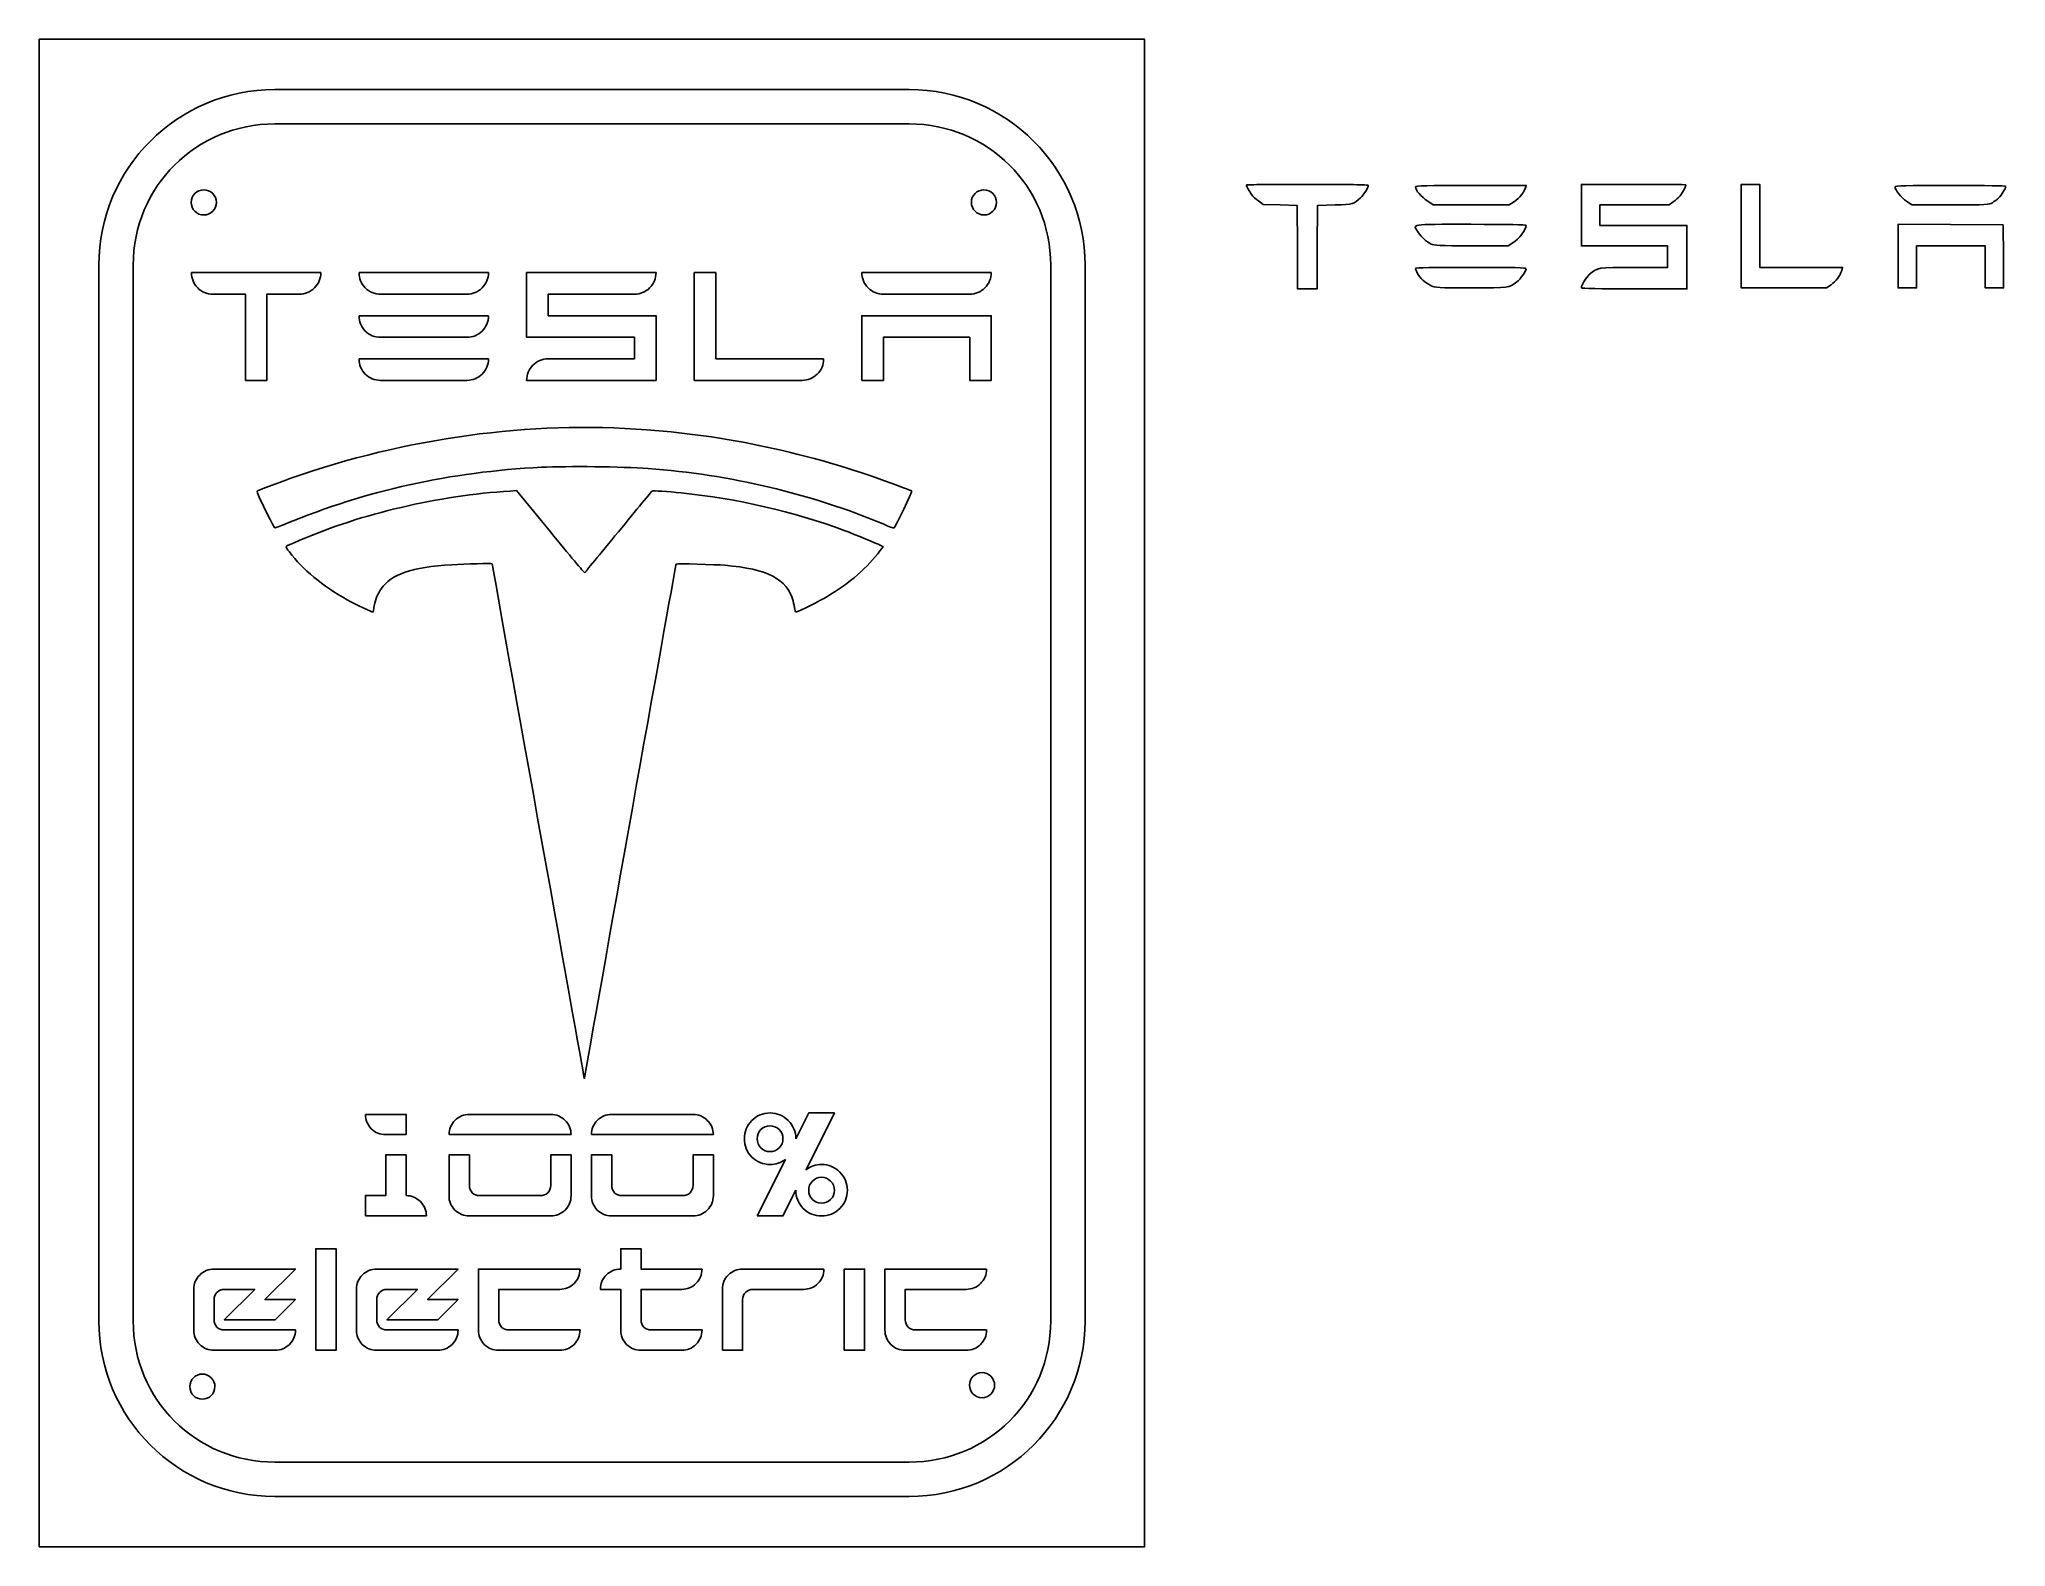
# Model space of a CAD drawing. Extents: x 0 to 391, y -3 to 297.
import ezdxf

# ---------------------------------------------------------------- set-up
doc = ezdxf.new("R2010")
doc.units = 0
doc.layers.add('Ebene_1', color=7, linetype='CONTINUOUS')

msp = doc.modelspace()

# ---------------------------------------------------------------- linework, layer by layer
at = {"layer": 'Ebene_1', "color": 7}
for points in [[(0, 296.59998), (219.6, 296.59998), (219.6, -3), (0, -3)], [(46.76076, 279.77993)], [(35.17799, 264.18628)], [(190.178, 264.18628)], [(369.30173, 253.51681), (369.30173, 259.83009), (379.73598, 259.77729), (390.17014, 259.72449), (390.22414, 253.46397), (390.27814, 247.20345), (388.44286, 247.20345), (386.60755, 247.20345), (386.60755, 251.37714), (386.60755, 255.55082), (379.78718, 255.55082), (372.96675, 255.55082), (372.96675, 251.37714), (372.96675, 247.20347), (371.13443, 247.20347), (369.30206, 247.20347)], [(276.56461, 247.60707)], [(306.39117, 247.20578)], [(163.41734, 228.812943), (163.41734, 241.66858), (189.12861, 241.66858), (189.12861, 228.812943), (184.8434, 228.812943), (184.8434, 237.383368), (167.70255, 237.383368), (167.70255, 228.812943)], [(167.63201, 200.26592)], [(145.192292, 75.52953)], [(155.42579, 65.29604)], [(54.926163, 36.03269), (54.926163, 56.22668), (58.96496, 56.22668), (58.96496, 36.03269)], [(159.934895, 36.03269), (159.934895, 52.18788), (163.973692, 52.18788), (163.973692, 36.03269)], [(34.88632, 28.80831)], [(189.80001, 29.09999)]]:
    msp.add_lwpolyline(points, close=True, dxfattribs=at)
for points in [[(172.83925, 286.59998), (46.76076, 286.59998)], [(46.76076, 279.77993), (172.83925, 279.77993)], [(284.41673, 267.56296), (295.4245, 267.56296), (295.28864, 267.10488)], [(316.86814, 251.27544), (323.49307, 251.27544), (323.49307, 253.41316), (323.49307, 255.55092), (314.94208, 255.55092), (306.39117, 255.55092), (306.39117, 261.65872), (306.39117, 267.76656), (316.77445, 267.76656)], [(338.15186, 257.48505), (338.15186, 267.76657), (339.98417, 267.76657), (341.81655, 267.76657), (341.81655, 259.52099), (341.81655, 251.27544), (350.04787, 251.27544), (358.27924, 251.27544), (358.09424, 250.6304)], [(249.94697, 255.29641), (249.89377, 263.59289), (246.53444, 263.69473), (243.17515, 263.79657), (242.2353, 264.4732)], [(257.44718, 263.69477), (253.96566, 263.59294), (253.91236, 255.29645), (253.85916, 247), (251.92958, 247), (250, 247), (249.94697, 255.29641)], [(293.06447, 264.38243), (292.04321, 263.69467), (284.47705, 263.69467), (276.91089, 263.69467), (275.8496, 264.40889)], [(324.64048, 264.27517), (323.83914, 263.69471), (316.94749, 263.69471), (310.05586, 263.69471), (310.05586, 261.65878), (310.05586, 259.62284), (318.70861, 259.62284), (327.36135, 259.62284), (327.36135, 253.31137), (327.36135, 246.99997), (316.87626, 246.99997)], [(379.68234, 263.69535), (372.04482, 263.69535), (370.96485, 264.42264), (370.96485, 264.42189)], [(276.56461, 255.89537), (276.56461, 255.89551)], [(292.78558, 256.14027), (291.85625, 255.55091), (284.51584, 255.55891)], [(355.98713, 247.82864), (355.07857, 247.20353), (346.61521, 247.20353), (338.15186, 247.20353), (338.15186, 257.48505)], [(11.82552, 251.71192), (11.82552, 41.86601)], [(18.65482, 41.86601), (18.65482, 251.71192)], [(30.22607, 250.239005), (55.937346, 250.239005)], [(63.523888, 250.239005), (89.235163, 250.239005)], [(101.10692, 233.098155), (118.24777, 233.098155), (118.24777, 237.383368), (96.821705, 237.383368), (96.821705, 250.239005), (122.53298, 250.239005)], [(130.11952, 228.812943), (130.11952, 250.239005), (134.40473, 250.239005), (134.40473, 233.098155), (155.83079, 233.098155)], [(163.41734, 250.239005), (189.12861, 250.239005)], [(200.94522, 251.71192), (200.94522, 41.86601)], [(207.77447, 41.86601), (207.77447, 251.71192)], [(40.939102, 228.812943), (40.939102, 245.953793), (34.511283, 245.953793)], [(51.652133, 245.953793), (45.224314, 245.953793), (45.224314, 228.812943), (40.939102, 228.812943)], [(84.94995, 245.953793), (67.8091, 245.953793)], [(118.24777, 245.953793), (101.10692, 245.953793), (101.10692, 241.66858), (122.53298, 241.66858), (122.53298, 228.812943), (96.821705, 228.812943)], [(184.8434, 245.953793), (167.70255, 245.953793)], [(63.523888, 241.66858), (89.235163, 241.66858)], [(84.94995, 237.383368), (67.8091, 237.383368)], [(63.523888, 233.098155), (89.235163, 233.098155)], [(84.94995, 228.812943), (67.8091, 228.812943)], [(151.54558, 228.812943), (130.11952, 228.812943)], [(93.54534, 206.8145), (94.79999, 206.8917), (101.53465, 198.68531)], [(167.1629, 195.99294), (167.63137, 195.75393), (167.02706, 194.92309)], [(108.38331, 90.60323), (108.28861, 90.06552), (108.20934, 90.48378)], [(64.785793, 82.93169), (72.863388, 82.93169), (72.863388, 78.8929), (68.824591, 78.8929)], [(85.454506, 82.93169), (101.609696, 82.93169)], [(113.726088, 82.93169), (129.881277, 82.93169)], [(150.309042, 78.08791), (152.867416, 83.20466), (157.984166, 83.20466), (152.347746, 71.93182), (152.347746, 71.93182)], [(105.648493, 78.8929), (81.415709, 78.8929)], [(133.920075, 78.8929), (109.68729, 78.8929)], [(64.785793, 62.73771), (64.785793, 66.7765), (68.824591, 66.7765), (68.824591, 74.8541), (72.863388, 74.8541), (72.863388, 66.7765)], [(81.415709, 66.7765), (81.415709, 74.8541), (85.454506, 74.8541), (85.454506, 68.7959)], [(101.609696, 68.7959), (101.609696, 74.8541), (105.648493, 74.8541), (105.648493, 66.7765)], [(109.68729, 66.7765), (109.68729, 74.8541), (113.726088, 74.8541), (113.726088, 68.7959)], [(129.881277, 68.7959), (129.881277, 74.8541), (133.920075, 74.8541), (133.920075, 66.7765)], [(142.633916, 62.73766), (148.230361, 73.97053)], [(87.473905, 66.7765), (99.590297, 66.7765)], [(115.745486, 66.7765), (127.861879, 66.7765)], [(150.309042, 67.8544), (147.750666, 62.73766), (142.633916, 62.73766)], [(76.902186, 62.73771), (64.785793, 62.73771)], [(101.609696, 62.73771), (85.454506, 62.73771)], [(129.881277, 62.73771), (113.726088, 62.73771)], [(115.508123, 52.18788), (115.508123, 56.22668), (119.546921, 56.22668), (119.546921, 52.18788), (131.663313, 52.18788)], [(34.732176, 52.18788), (50.887365, 52.18788), (44.829169, 46.12968), (50.887365, 46.12968), (46.848568, 42.09089), (36.751575, 42.09089), (42.809771, 48.14908), (36.751575, 48.14908)], [(67.042555, 52.18788), (83.197744, 52.18788), (77.139548, 46.12968), (83.197744, 46.12968), (79.158947, 42.09089), (69.061954, 42.09089), (75.12015, 48.14908), (69.061954, 48.14908)], [(87.236542, 40.07149), (87.236542, 52.18788), (107.430529, 52.18788)], [(139.740904, 52.18788), (155.896093, 52.18788)], [(168.012486, 40.07149), (168.012486, 52.18788), (188.20647, 52.18788)], [(30.693378, 40.07149), (30.693378, 48.14908)], [(63.003757, 40.07149), (63.003757, 48.14908)], [(103.391731, 48.14908), (91.275339, 48.14908), (91.275339, 42.09089)], [(115.508123, 40.07149), (115.508123, 48.14908), (111.469326, 48.14908)], [(127.624516, 48.14908), (119.546921, 48.14908), (119.546921, 42.09089)], [(135.702106, 36.03269), (135.702106, 48.14908)], [(151.857296, 48.14908), (141.760303, 48.14908)], [(184.16768, 48.14908), (172.05128, 48.14908), (172.05128, 42.09089)], [(34.732176, 46.12968), (34.732176, 42.09089)], [(67.042555, 46.12968), (67.042555, 42.09089)], [(139.740904, 46.12968), (139.740904, 36.03269), (135.702106, 36.03269)], [(36.751575, 40.07149), (50.887365, 40.07149)], [(69.061954, 40.07149), (83.197744, 40.07149)], [(93.294738, 40.07149), (107.430529, 40.07149)], [(121.566319, 40.07149), (131.663313, 40.07149)], [(174.07068, 40.07149), (188.20647, 40.07149)], [(46.848568, 36.03269), (34.732176, 36.03269)], [(79.158947, 36.03269), (67.042555, 36.03269)], [(103.391731, 36.03269), (91.275339, 36.03269)], [(127.624516, 36.03269), (119.546921, 36.03269)], [(184.16768, 36.03269), (172.05128, 36.03269)], [(172.83925, 13.798), (46.76076, 13.798)], [(46.76076, 6.97794), (172.83925, 6.97794)]]:
    msp.add_lwpolyline(points, dxfattribs=at)
for points in [[(46.76076, 286.59998), (27.46618, 286.59998), (11.82552, 270.98044), (11.82552, 251.71192)], [(207.77447, 251.71192), (207.77447, 270.98044), (192.13383, 286.59998), (172.83925, 286.59998)], [(18.65482, 251.71192), (18.65482, 267.32009), (31.13145, 279.77993), (46.76076, 279.77993)], [(172.83925, 279.77993), (188.46853, 279.77993), (200.94522, 267.32009), (200.94522, 251.71192)], [(30.17798, 264.18628), (30.177977, 264.849326), (30.441371, 265.485217), (30.910217, 265.95406)], [(30.910217, 265.95406), (31.379062, 266.422904), (32.014954, 266.686295), (32.678, 266.68629)], [(32.678, 266.68629), (33.341041, 266.686287), (33.976925, 266.422893), (34.445764, 265.95405)], [(34.445764, 265.95405), (34.914603, 265.485207), (35.177993, 264.849321), (35.17799, 264.18628)], [(185.17798, 264.18628), (185.177977, 264.849323), (185.441368, 265.48521), (185.91021, 265.954053)], [(185.91021, 265.954053), (186.379051, 266.422897), (187.014937, 266.68629), (187.67798, 266.68629)], [(187.67798, 266.68629), (188.341026, 266.686295), (188.976918, 266.422904), (189.445763, 265.95406)], [(189.445763, 265.95406), (189.914609, 265.485217), (190.178003, 264.849326), (190.178, 264.18628)], [(239.81587, 267.65472), (239.81587, 267.71632), (245.26706, 267.76666), (251.92971, 267.76666)], [(240.89259, 265.69477), (240.4746, 266.26011), (239.81587, 267.45926), (239.81587, 267.65472)], [(242.2353, 264.4732), (241.71838, 264.84535), (241.11416, 265.39505), (240.89259, 265.69477)], [(251.92971, 267.76666), (260.17926, 267.76666), (264.04356, 267.69916), (264.04356, 267.55495)], [(264.04356, 267.55495), (264.04356, 267.08439), (263.21755, 265.78976), (262.48294, 265.10894)], [(273.41612, 267.30846), (273.41112, 267.50901), (275.74234, 267.56296), (284.41673, 267.56296)], [(275.8496, 264.40889), (274.53803, 265.29152), (273.43607, 266.60452), (273.41612, 267.30846)], [(295.28864, 267.10488), (295.02845, 266.22779), (294.07907, 265.06569), (293.06447, 264.38243)], [(316.77445, 267.76656), (322.48529, 267.76656), (327.15778, 267.73186), (327.15778, 267.68966)], [(326.85992, 266.89987), (326.47706, 265.98357), (325.65215, 265.00804), (324.64048, 264.27517)], [(327.15778, 267.68966), (327.15778, 267.64726), (327.02369, 267.29194), (326.85992, 266.89987)], [(368.69094, 267.29735), (368.69094, 267.5124), (370.78173, 267.56288), (379.68506, 267.56288)], [(370.96485, 264.42189), (369.95234, 265.10375), (368.69094, 266.69885), (368.69094, 267.29735)], [(379.68506, 267.56288), (387.15952, 267.56288), (390.67913, 267.49508), (390.67913, 267.35119)], [(390.67913, 267.35119), (390.67913, 266.93334), (389.89091, 265.61838), (389.32352, 265.08962)], [(30.910224, 262.418512), (30.441379, 262.887352), (30.177983, 263.523237), (30.17798, 264.18628)], [(32.678, 261.68629), (32.014957, 261.686285), (31.379069, 261.949673), (30.910224, 262.418512)], [(35.17799, 264.18628), (35.177984, 262.805576), (34.058704, 261.686296), (32.678, 261.68629)], [(187.67798, 261.68629), (186.297272, 261.68629), (185.177986, 262.805572), (185.17798, 264.18628)], [(189.445756, 262.418512), (188.976911, 261.949673), (188.341023, 261.686285), (187.67798, 261.68629)], [(190.178, 264.18628), (190.177997, 263.523237), (189.914601, 262.887352), (189.445756, 262.418512)], [(262.48294, 265.10894), (261.02503, 263.75777), (261.19047, 263.80422), (257.44718, 263.69477)], [(388.03243, 264.1233), (387.34258, 263.70972), (387.07614, 263.6961), (379.68234, 263.69535)], [(389.32352, 265.08962), (389.00533, 264.79309), (388.42433, 264.35825), (388.03243, 264.1233)], [(274.02612, 258.15), (272.82128, 259.96893), (271.93882, 259.82638), (284.40299, 259.82638)], [(276.56461, 255.89551), (275.45566, 256.49162), (274.65156, 257.20571), (274.02612, 258.15)], [(284.40299, 259.82638), (291.94341, 259.82638), (295.39707, 259.75938), (295.39707, 259.61266)], [(295.39707, 259.61266), (295.39707, 258.80068), (293.9531, 256.88071), (292.78558, 256.14027)], [(284.51584, 255.55891), (278.16198, 255.56691), (277.0933, 255.61121), (276.56461, 255.89537)], [(31.464765, 247.192487), (30.638968, 248.040602), (30.22607, 249.056108), (30.22607, 250.239005)], [(55.937346, 250.239005), (55.937346, 249.033789), (55.513288, 248.018283), (54.665173, 247.192487)], [(64.762582, 247.192487), (63.936786, 248.040602), (63.523888, 249.056108), (63.523888, 250.239005)], [(89.235163, 250.239005), (89.235163, 249.033789), (88.811105, 248.018283), (87.96299, 247.192487)], [(122.53298, 250.239005), (122.53298, 249.033789), (122.108923, 248.018283), (121.26081, 247.192487)], [(164.65603, 247.192487), (163.830237, 248.040602), (163.41734, 249.056108), (163.41734, 250.239005)], [(189.12861, 250.239005), (189.12861, 249.033789), (188.704553, 248.018283), (187.85644, 247.192487)], [(273.40892, 251.06373), (273.40892, 251.20761), (276.92854, 251.27544), (284.40299, 251.27544)], [(273.81019, 250.06545), (273.58947, 250.49806), (273.40892, 250.9473), (273.40892, 251.06373)], [(276.56461, 247.60707), (275.35141, 248.20774), (274.26175, 249.18026), (273.81019, 250.06545)], [(284.40299, 251.27544), (293.30628, 251.27544), (295.39707, 251.22514), (295.39707, 251.00991)], [(295.39707, 251.00991), (295.39707, 250.5403), (294.23959, 248.90159), (293.53525, 248.37405)], [(307.94509, 249.84662), (309.58172, 251.28362), (309.53058, 251.27544), (316.86814, 251.27544)], [(358.09424, 250.6304), (357.80122, 249.60877), (356.97214, 248.50635), (355.98713, 247.82864)], [(34.511283, 245.953793), (33.306067, 245.953793), (32.290561, 246.366691), (31.464765, 247.192487)], [(54.665173, 247.192487), (53.817058, 246.366691), (52.812712, 245.953793), (51.652133, 245.953793)], [(67.8091, 245.953793), (66.603884, 245.953793), (65.588378, 246.366691), (64.762582, 247.192487)], [(87.96299, 247.192487), (87.114875, 246.366691), (86.110529, 245.953793), (84.94995, 245.953793)], [(121.26081, 247.192487), (120.412697, 246.366691), (119.40835, 245.953793), (118.24777, 245.953793)], [(167.70255, 245.953793), (166.497337, 245.953793), (165.48183, 246.366691), (164.65603, 247.192487)], [(187.85644, 247.192487), (187.008327, 246.366691), (186.00398, 245.953793), (184.8434, 245.953793)], [(284.46401, 247.20371), (277.81238, 247.20386), (277.32917, 247.22851), (276.56461, 247.60707)], [(293.53525, 248.37405), (291.93748, 247.1773), (292.14076, 247.20353), (284.46401, 247.20371)], [(306.39117, 247.20577), (306.39117, 247.72336), (307.31499, 249.29339), (307.94509, 249.84662)], [(316.87626, 246.99997), (309.94658, 246.99997), (306.39117, 247.06967), (306.39117, 247.20578)], [(64.762582, 238.622062), (63.936786, 239.470177), (63.523888, 240.485683), (63.523888, 241.66858)], [(67.8091, 237.383368), (66.603884, 237.383368), (65.588378, 237.796266), (64.762582, 238.622062)], [(87.96299, 238.622062), (87.114875, 237.796266), (86.110529, 237.383368), (84.94995, 237.383368)], [(89.235163, 241.66858), (89.235163, 240.463364), (88.811105, 239.447858), (87.96299, 238.622062)], [(64.762582, 230.051637), (63.936786, 230.899752), (63.523888, 231.915258), (63.523888, 233.098155)], [(89.235163, 233.098155), (89.235163, 231.892939), (88.811105, 230.877433), (87.96299, 230.051637)], [(96.821705, 228.812943), (96.821705, 229.99584), (97.234603, 231.000186), (98.060399, 231.825983)], [(98.060399, 231.825983), (98.908514, 232.674098), (99.924021, 233.098155), (101.10692, 233.098155)], [(155.83079, 233.098155), (155.83079, 231.892939), (155.406733, 230.877433), (154.55862, 230.051637)], [(67.8091, 228.812943), (66.603884, 228.812943), (65.588378, 229.225841), (64.762582, 230.051637)], [(87.96299, 230.051637), (87.114875, 229.225841), (86.110529, 228.812943), (84.94995, 228.812943)], [(154.55862, 230.051637), (153.710507, 229.225841), (152.70616, 228.812943), (151.54558, 228.812943)], [(49.98955, 209.3554), (72.94721, 217.42383), (97.46541, 220.76737), (120.67061, 218.99422)], [(120.67061, 218.99422), (138.02675, 217.66801), (154.38405, 214.00691), (171.03472, 207.72169)], [(99.7467, 211.53112), (81.62827, 210.63779), (64.95894, 206.94533), (48.93876, 200.2766)], [(120.96932, 211.28846), (115.77214, 211.66545), (104.975, 211.7889), (99.7467, 211.53112)], [(167.63201, 200.26592), (153.36033, 206.28494), (137.14597, 210.11506), (120.96932, 211.28846)], [(43.25895, 206.81267), (43.36277, 206.91645), (47.54065, 208.49475), (49.98955, 209.3554)], [(171.03472, 207.72169), (172.27441, 207.25375), (173.30998, 206.84959), (173.33603, 206.82354)], [(45.24375, 202.34862), (43.82074, 205.2198), (43.15759, 206.71131), (43.25895, 206.81267)], [(51.782, 197.04436), (63.83012, 202.28581), (79.49086, 205.94951), (93.54534, 206.8145)], [(115.04088, 198.71007), (118.66512, 203.12663), (121.68576, 206.77445), (121.75342, 206.81627)], [(121.75342, 206.81627), (121.89454, 206.90347), (124.9087, 206.70918), (127.54155, 206.44296)], [(127.54155, 206.44296), (138.64468, 205.32061), (149.79605, 202.75133), (159.92462, 198.98191)], [(173.33603, 206.82354), (173.47215, 206.68744), (170.14281, 199.73726), (169.80548, 199.45325)], [(46.77928, 199.49983), (46.69508, 199.53223), (46.00427, 200.81401), (45.24375, 202.34862)], [(48.93876, 200.2766), (47.83502, 199.81716), (46.86329, 199.46761), (46.77928, 199.49983)], [(169.80548, 199.45325), (169.76018, 199.41515), (168.78215, 199.78086), (167.63201, 200.26592)], [(48.97384, 195.74772), (48.97384, 195.79962), (49.17551, 195.92519), (49.42194, 196.02717)], [(49.68197, 194.71401), (49.29248, 195.23085), (48.97384, 195.696), (48.97384, 195.74772)], [(49.42194, 196.02717), (49.66843, 196.1293), (50.73041, 196.5869), (51.782, 197.04436)], [(101.53465, 198.68531), (105.23868, 194.17185), (108.3102, 190.52422), (108.36029, 190.57946)], [(108.36029, 190.57946), (108.41029, 190.63466), (111.41665, 194.29352), (115.04088, 198.71007)], [(159.92462, 198.98191), (162.31502, 198.09233), (166.16008, 196.50452), (167.1629, 195.99294)], [(61.19317, 185.18295), (56.22964, 187.96957), (52.33283, 191.196), (49.68197, 194.71401)], [(81.95439, 192.16384), (73.98443, 191.68856), (69.88527, 190.2929), (67.90401, 187.38004)], [(89.96047, 192.36626), (89.96047, 192.45836), (84.63248, 192.32366), (81.95439, 192.16384)], [(108.20934, 90.48378), (107.99971, 91.58941), (89.96047, 192.3015), (89.96047, 192.36626)], [(126.51412, 192.31175), (126.46432, 192.25715), (111.53425, 108.50358), (108.38331, 90.60323)], [(136.2049, 192.05801), (134.34528, 192.21581), (126.6113, 192.41835), (126.51412, 192.31175)], [(149.74639, 185.00079), (148.48184, 189.386), (144.74547, 191.33327), (136.2049, 192.05801)], [(167.02706, 194.92309), (164.67857, 191.69419), (160.99684, 188.52112), (156.43738, 185.7964)], [(66.26182, 182.77455), (66.16492, 182.67765), (62.85267, 184.25128), (61.19317, 185.18295)], [(66.5498, 183.97984), (66.42036, 183.34581), (66.29069, 182.80342), (66.26182, 182.77455)], [(67.90401, 187.38004), (67.17358, 186.30608), (66.86859, 185.54034), (66.5498, 183.97984)], [(150.12389, 183.35664), (150.07689, 183.70404), (149.90699, 184.44393), (149.74639, 185.00079)], [(156.43738, 185.7964), (155.18344, 185.04704), (151.03245, 182.96361), (150.46648, 182.79954)], [(150.46648, 182.79954), (150.23293, 182.73174), (150.2016, 182.78264), (150.12389, 183.35664)], [(65.953258, 80.06036), (65.174948, 80.85971), (64.785793, 81.81682), (64.785793, 82.93169)], [(82.583174, 81.73268), (83.382519, 82.53202), (84.33963, 82.93169), (85.454506, 82.93169)], [(101.609696, 82.93169), (102.724572, 82.93169), (103.671165, 82.53202), (104.449475, 81.73268)], [(110.854755, 81.73268), (111.6541, 82.53202), (112.611211, 82.93169), (113.726088, 82.93169)], [(129.881277, 82.93169), (130.996153, 82.93169), (131.942747, 82.53202), (132.721057, 81.73268)], [(141.554602, 81.68562), (142.567291, 82.69833), (143.779855, 83.20466), (145.192292, 83.20466)], [(145.192292, 83.20466), (146.578077, 83.20466), (147.777315, 82.69833), (148.790006, 81.68562)], [(68.824591, 78.8929), (67.688679, 78.8929), (66.731568, 79.28205), (65.953258, 80.06036)], [(81.415709, 78.8929), (81.415709, 80.00777), (81.804864, 80.95437), (82.583174, 81.73268)], [(104.449475, 81.73268), (105.24882, 80.93333), (105.648493, 79.98674), (105.648493, 78.8929)], [(109.68729, 78.8929), (109.68729, 80.00777), (110.076445, 80.95437), (110.854755, 81.73268)], [(132.721057, 81.73268), (133.520402, 80.93333), (133.920075, 79.98674), (133.920075, 78.8929)], [(140.075541, 78.08791), (140.075541, 79.4737), (140.568561, 80.67293), (141.554602, 81.68562)], [(143.353459, 79.88677), (142.873763, 79.38043), (142.633916, 78.78081), (142.633916, 78.08791)], [(145.192292, 80.64629), (144.472749, 80.64629), (143.859803, 80.39311), (143.353459, 79.88677)], [(146.991148, 79.88677), (146.484803, 80.39311), (145.885185, 80.64629), (145.192292, 80.64629)], [(147.750666, 78.08791), (147.750666, 78.78081), (147.497492, 79.38043), (146.991148, 79.88677)], [(148.790006, 81.68562), (149.802696, 80.67293), (150.309042, 79.4737), (150.309042, 78.08791)], [(141.554602, 74.45023), (140.568561, 75.46291), (140.075541, 76.67547), (140.075541, 78.08791)], [(145.192292, 72.97116), (143.779855, 72.97116), (142.567291, 73.46418), (141.554602, 74.45023)], [(142.633916, 78.08791), (142.633916, 77.36838), (142.873763, 76.75542), (143.353459, 76.24908)], [(143.353459, 76.24908), (143.859803, 75.76939), (144.472749, 75.52953), (145.192292, 75.52953)], [(145.192292, 75.52953), (145.885185, 75.52953), (146.484803, 75.76939), (146.991148, 76.24908)], [(146.991148, 76.24908), (147.497492, 76.75542), (147.750666, 77.36838), (147.750666, 78.08791)], [(148.230361, 73.97053), (147.35092, 73.30427), (146.338231, 72.97116), (145.192292, 72.97116)], [(152.347746, 71.93182), (153.227187, 72.62471), (154.253202, 72.97116), (155.42579, 72.97116)], [(155.42579, 70.41278), (154.706248, 70.41278), (154.093303, 70.1596), (153.586958, 69.65327)], [(155.42579, 72.97116), (156.811577, 72.97116), (158.010815, 72.46482), (159.023506, 71.45212)], [(157.224649, 69.65327), (156.718303, 70.1596), (156.118683, 70.41278), (155.42579, 70.41278)], [(159.023506, 71.45212), (160.036196, 70.43944), (160.542541, 69.2402), (160.542541, 67.8544)], [(72.863388, 66.7765), (73.978265, 66.7765), (74.924858, 66.37683), (75.703168, 65.57749)], [(82.583174, 63.90517), (81.804864, 64.70452), (81.342829, 65.66401), (81.415709, 66.7765)], [(85.454506, 68.7959), (85.454506, 68.22795), (85.643824, 67.74413), (86.022462, 67.34446)], [(86.022462, 67.34446), (86.422134, 66.96582), (86.905949, 66.7765), (87.473905, 66.7765)], [(99.590297, 66.7765), (100.137217, 66.7765), (100.610514, 66.96582), (101.010187, 67.34446)], [(101.010187, 67.34446), (101.409859, 67.74413), (101.609696, 68.22795), (101.609696, 68.7959)], [(105.648493, 66.7765), (105.648493, 65.64059), (105.24882, 64.68348), (104.449475, 63.90517)], [(110.854755, 63.90517), (110.076445, 64.70452), (109.68729, 65.66163), (109.68729, 66.7765)], [(113.726088, 68.7959), (113.726088, 68.22795), (113.915406, 67.74413), (114.294044, 67.34446)], [(114.294044, 67.34446), (114.693716, 66.96582), (115.17753, 66.7765), (115.745486, 66.7765)], [(127.861879, 66.7765), (128.408799, 66.7765), (128.882095, 66.96582), (129.281768, 67.34446)], [(129.281768, 67.34446), (129.68144, 67.74413), (129.831856, 68.2301), (129.881277, 68.7959)], [(133.920075, 66.7765), (133.920075, 65.64059), (133.520402, 64.68348), (132.721057, 63.90517)], [(151.788102, 64.21672), (150.802062, 65.22941), (150.309042, 66.44198), (150.309042, 67.8544)], [(153.586958, 69.65327), (153.107263, 69.14692), (152.867416, 68.54731), (152.867416, 67.8544)], [(152.867416, 67.8544), (152.867416, 67.13487), (153.107263, 66.52192), (153.586958, 66.01557)], [(157.984166, 67.8544), (157.984166, 68.54731), (157.730993, 69.14692), (157.224649, 69.65327)], [(157.224649, 66.01557), (157.730993, 66.52192), (157.984166, 67.13487), (157.984166, 67.8544)], [(160.542541, 67.8544), (160.542541, 66.44198), (160.036196, 65.22941), (159.023506, 64.21672)], [(75.703168, 65.57749), (76.502513, 64.77814), (76.902186, 63.83155), (76.902186, 62.73771)], [(85.454506, 62.73771), (84.318594, 62.73771), (83.361483, 63.12686), (82.583174, 63.90517)], [(104.449475, 63.90517), (103.650129, 63.12686), (102.703536, 62.73771), (101.609696, 62.73771)], [(113.726088, 62.73771), (112.590176, 62.73771), (111.633065, 63.12686), (110.854755, 63.90517)], [(132.721057, 63.90517), (131.921711, 63.12686), (130.975118, 62.73771), (129.881277, 62.73771)], [(155.42579, 62.73766), (154.013355, 62.73766), (152.800792, 63.23067), (151.788102, 64.21672)], [(153.586958, 66.01557), (154.093303, 65.53589), (154.706248, 65.29604), (155.42579, 65.29604)], [(155.42579, 65.29604), (156.118683, 65.29604), (156.718303, 65.53589), (157.224649, 66.01557)], [(159.023506, 64.21672), (158.010815, 63.23067), (156.811577, 62.73766), (155.42579, 62.73766)], [(30.693378, 48.14908), (30.693378, 49.26396), (31.082533, 50.210553), (31.860843, 50.98886)], [(31.860843, 50.98886), (32.660188, 51.788207), (33.617299, 52.18788), (34.732176, 52.18788)], [(63.003757, 48.14908), (63.003757, 49.26396), (63.392912, 50.210553), (64.171222, 50.98886)], [(64.171222, 50.98886), (64.970568, 51.788207), (65.927678, 52.18788), (67.042555, 52.18788)], [(107.430529, 52.18788), (107.430529, 51.051967), (107.030856, 50.094857), (106.231511, 49.31655)], [(111.469326, 48.14908), (111.469326, 49.26396), (111.858481, 50.210553), (112.636791, 50.98886)], [(112.636791, 50.98886), (113.436136, 51.788207), (114.393247, 52.18788), (115.508123, 52.18788)], [(131.663313, 52.18788), (131.663313, 51.051967), (131.26364, 50.094857), (130.464295, 49.31655)], [(135.702106, 48.14908), (135.702106, 49.26396), (136.091261, 50.210553), (136.869571, 50.98886)], [(136.869571, 50.98886), (137.668916, 51.788207), (138.626027, 52.18788), (139.740904, 52.18788)], [(155.896093, 52.18788), (155.896093, 51.051967), (155.49642, 50.094857), (154.697075, 49.31655)], [(188.20647, 52.18788), (188.20647, 51.051967), (187.806797, 50.094857), (187.00745, 49.31655)], [(35.300132, 47.54957), (34.921495, 47.149897), (34.732176, 46.6766), (34.732176, 46.12968)], [(36.751575, 48.14908), (36.183619, 48.14908), (35.699805, 47.949243), (35.300132, 47.54957)], [(67.610511, 47.54957), (67.231874, 47.149897), (67.042555, 46.6766), (67.042555, 46.12968)], [(69.061954, 48.14908), (68.493998, 48.14908), (68.010183, 47.949243), (67.610511, 47.54957)], [(106.231511, 49.31655), (105.432166, 48.538237), (104.485572, 48.14908), (103.391731, 48.14908)], [(130.464295, 49.31655), (129.66495, 48.538237), (128.718357, 48.14908), (127.624516, 48.14908)], [(140.30886, 47.54957), (139.930223, 47.149897), (139.740904, 46.6766), (139.740904, 46.12968)], [(141.760303, 48.14908), (141.192347, 48.14908), (140.708533, 47.949243), (140.30886, 47.54957)], [(154.697075, 49.31655), (153.89773, 48.538237), (152.951137, 48.14908), (151.857296, 48.14908)], [(187.00745, 49.31655), (186.20811, 48.538237), (185.26152, 48.14908), (184.16768, 48.14908)], [(11.82552, 41.86601), (11.82552, 22.59748), (27.46618, 6.97794), (46.76076, 6.97794)], [(46.76076, 13.798), (31.13145, 13.798), (18.65482, 26.25783), (18.65482, 41.86601)], [(31.860843, 37.20015), (31.082533, 37.999497), (30.693378, 38.95661), (30.693378, 40.07149)], [(34.732176, 42.09089), (34.732176, 41.52293), (34.921495, 41.039113), (35.300132, 40.63944)], [(35.300132, 40.63944), (35.699805, 40.260807), (36.183619, 40.07149), (36.751575, 40.07149)], [(50.887365, 40.07149), (50.887365, 38.935577), (50.487692, 37.978463), (49.688347, 37.20015)], [(64.171222, 37.20015), (63.392912, 37.999497), (63.003757, 38.95661), (63.003757, 40.07149)], [(67.042555, 42.09089), (67.042555, 41.52293), (67.231874, 41.039113), (67.610511, 40.63944)], [(67.610511, 40.63944), (68.010183, 40.260807), (68.493998, 40.07149), (69.061954, 40.07149)], [(83.197744, 40.07149), (83.197744, 38.935577), (82.798071, 37.978463), (81.998726, 37.20015)], [(88.404007, 37.20015), (87.625697, 37.999497), (87.236542, 38.95661), (87.236542, 40.07149)], [(91.275339, 42.09089), (91.275339, 41.52293), (91.464658, 41.039113), (91.843295, 40.63944)], [(91.843295, 40.63944), (92.242968, 40.260807), (92.726782, 40.07149), (93.294738, 40.07149)], [(107.430529, 40.07149), (107.430529, 38.935577), (107.030856, 37.978463), (106.231511, 37.20015)], [(116.675588, 37.20015), (115.897278, 37.999497), (115.508123, 38.95661), (115.508123, 40.07149)], [(119.546921, 42.09089), (119.546921, 41.52293), (119.73624, 41.039113), (120.114877, 40.63944)], [(120.114877, 40.63944), (120.51455, 40.260807), (120.998364, 40.07149), (121.566319, 40.07149)], [(131.663313, 40.07149), (131.663313, 38.935577), (131.26364, 37.978463), (130.464295, 37.20015)], [(169.17995, 37.20015), (168.401641, 37.999497), (168.012486, 38.95661), (168.012486, 40.07149)], [(172.05128, 42.09089), (172.05128, 41.52293), (172.2406, 41.039113), (172.61924, 40.63944)], [(172.61924, 40.63944), (173.018913, 40.260807), (173.502727, 40.07149), (174.07068, 40.07149)], [(172.83925, 6.97794), (192.13383, 6.97794), (207.77447, 22.59748), (207.77447, 41.86601)], [(200.94522, 41.86601), (200.94522, 26.25783), (188.46853, 13.798), (172.83925, 13.798)], [(188.20647, 40.07149), (188.20647, 38.935577), (187.806797, 37.978463), (187.00745, 37.20015)], [(34.732176, 36.03269), (33.596264, 36.03269), (32.639153, 36.421843), (31.860843, 37.20015)], [(49.688347, 37.20015), (48.889002, 36.421843), (47.942409, 36.03269), (46.848568, 36.03269)], [(67.042555, 36.03269), (65.906643, 36.03269), (64.949532, 36.421843), (64.171222, 37.20015)], [(81.998726, 37.20015), (81.199381, 36.421843), (80.252788, 36.03269), (79.158947, 36.03269)], [(91.275339, 36.03269), (90.139427, 36.03269), (89.182316, 36.421843), (88.404007, 37.20015)], [(106.231511, 37.20015), (105.432166, 36.421843), (104.485572, 36.03269), (103.391731, 36.03269)], [(119.546921, 36.03269), (118.411009, 36.03269), (117.453898, 36.421843), (116.675588, 37.20015)], [(130.464295, 37.20015), (129.66495, 36.421843), (128.718357, 36.03269), (127.624516, 36.03269)], [(172.05128, 36.03269), (170.915373, 36.03269), (169.958263, 36.421843), (169.17995, 37.20015)], [(187.00745, 37.20015), (186.20811, 36.421843), (185.26152, 36.03269), (184.16768, 36.03269)], [(29.88633, 28.80831), (29.88633, 30.189018), (31.005612, 31.308304), (32.38632, 31.30831)], [(32.38632, 31.30831), (33.049361, 31.30831), (33.685246, 31.044918), (34.154087, 30.576077)], [(184.8, 29.09999), (184.800006, 30.48069), (185.91928, 31.599969), (187.29998, 31.59998)], [(187.29998, 31.59998), (187.963025, 31.599988), (188.598916, 31.336601), (189.067763, 30.867761)], [(32.38632, 26.30832), (31.005616, 26.308326), (29.886336, 27.427606), (29.88633, 28.80831)], [(34.88632, 28.80831), (34.886314, 27.427602), (33.767028, 26.30832), (32.38632, 26.30832)], [(34.154087, 30.576077), (34.622928, 30.107236), (34.88632, 29.471351), (34.88632, 28.80831)], [(185.532219, 27.332217), (185.063382, 27.801062), (184.799995, 28.436949), (184.8, 29.09999)], [(189.067763, 30.867761), (189.53661, 30.398921), (189.800007, 29.763035), (189.80001, 29.09999)], [(189.80001, 29.09999), (189.800015, 28.43694), (189.536621, 27.801046), (189.067773, 27.3322)], [(187.29998, 26.59997), (186.636939, 26.599975), (186.001056, 26.863372), (185.532219, 27.332217)], [(189.067773, 27.3322), (188.598925, 26.863353), (187.96303, 26.599962), (187.29998, 26.59997)]]:
    msp.add_open_spline(points, degree=3, dxfattribs=at)

doc.saveas('drawing.dxf')
